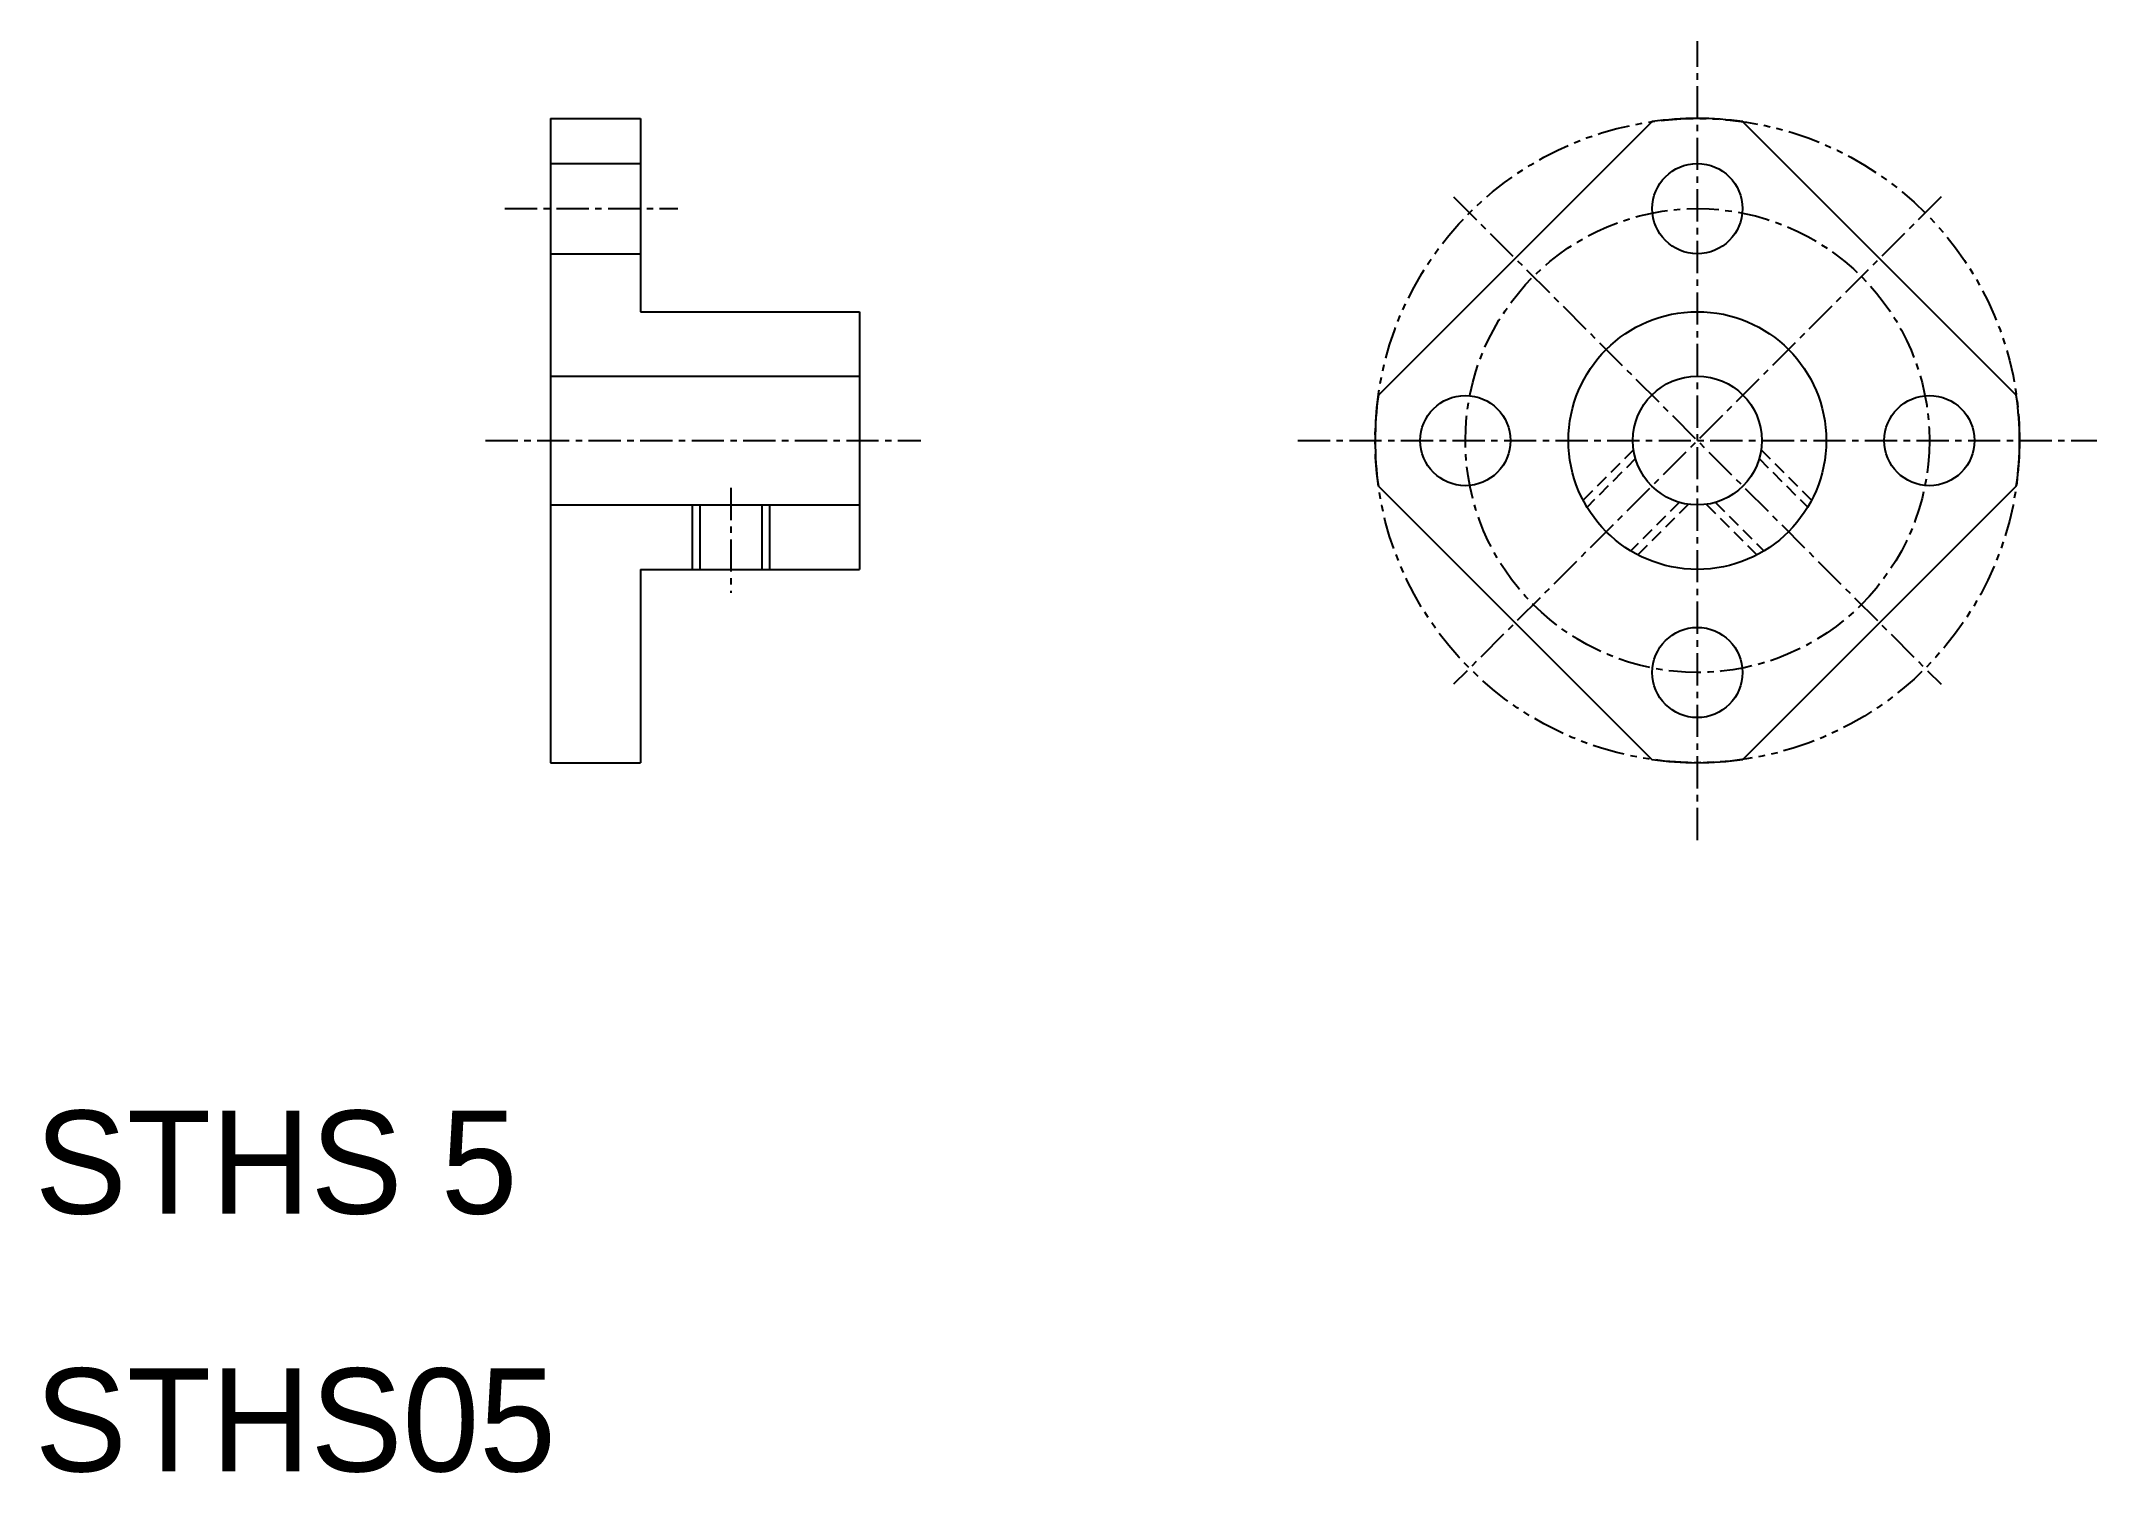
# Model space of a CAD drawing. Extents: x 10.2 to 90, y 9.9 to 65.5.
import ezdxf

# ---------------------------------------------------------------- set-up
doc = ezdxf.new("R2010")
doc.units = 0
for name, pattern in [('CENTER', [2, 1.25, -0.25, 0.25, -0.25]), ('DASHED', [0.75, 0.5, -0.25]), ('PHANTOM', [2.5, 1.25, -0.25, 0.25, -0.25, 0.25, -0.25])]:
    doc.linetypes.add(name, pattern=pattern)
doc.layers.get('0').update_dxf_attribs({"linetype": 'CONTINUOUS'})
doc.layers.add('CENTER', color=1, linetype='CENTER')

msp = doc.modelspace()

# ---------------------------------------------------------------- linework, layer by layer
at = {"color": 7, "linetype": 'CONTINUOUS'}
for p, q in [((30, 62.5), (30, 37.5)), ((30, 62.5), (33.5, 62.5)), ((33.5, 62.5), (33.5, 55)), ((72.732, 62.374), (62.126, 51.768)), ((76.268, 62.374), (86.874, 51.768)), ((30, 60.75), (33.5, 60.75)), ((30, 57.25), (33.5, 57.25)), ((30, 56.875), (30, 56.875)), ((33.5, 55), (42, 55)), ((42, 55), (42, 45)), ((30, 52.5), (42, 52.5)), ((30, 51.25), (30, 51.25)), ((62.126, 48.232), (72.732, 37.626)), ((86.874, 48.232), (76.268, 37.626)), ((30, 47.5), (42, 47.5)), ((35.8, 47.5), (35.8, 45)), ((38.2, 47.5), (38.2, 45)), ((33.5, 45), (42, 45)), ((33.5, 45), (33.5, 37.5)), ((30, 37.5), (33.5, 37.5))]:
    msp.add_line(p, q, dxfattribs=at)
at = {"color": 3, "linetype": 'DASHED'}
for p, q in [((72.025, 49.646), (70.067, 47.688)), ((76.975, 49.646), (78.933, 47.688)), ((72.101, 49.298), (70.219, 47.416)), ((76.899, 49.298), (78.781, 47.416)), ((73.798, 47.601), (71.916, 45.719)), ((74.146, 47.525), (72.188, 45.567)), ((74.854, 47.525), (76.812, 45.567)), ((75.202, 47.601), (77.084, 45.719))]:
    msp.add_line(p, q, dxfattribs=at)
at = {"color": 3}
for p, q in [((35.5, 47.5), (35.5, 45)), ((38.5, 47.5), (38.5, 45))]:
    msp.add_line(p, q, dxfattribs=at)
at = {"color": 3, "linetype": 'PHANTOM'}
msp.add_circle((74.5, 50), 12.5, dxfattribs=at)
at = {"color": 7, "linetype": 'CONTINUOUS'}
for centre, radius in [((74.5, 59), 1.75), ((74.5, 50), 5), ((74.5, 50), 2.5), ((65.5, 50), 1.75), ((83.5, 50), 1.75), ((74.5, 41), 1.75)]:
    msp.add_circle(centre, radius, dxfattribs=at)
for start, end in [(81.8699, 98.1301), (171.8699, 188.1301), (351.8699, 8.1301), (261.8699, 278.1301)]:
    msp.add_arc((74.5, 50), 12.5, start, end, dxfattribs=at)
at = {"layer": 'CENTER', "color": 1, "linetype": 'CENTER'}
for p, q in [((74.5, 34.5), (74.5, 65.5)), ((83.955, 59.455), (65.045, 40.545)), ((65.045, 59.455), (83.955, 40.545)), ((28.237, 59), (34.948, 59)), ((27.486, 50), (44.375, 50)), ((59, 50), (90, 50)), ((37, 48.167), (37, 44.097))]:
    msp.add_line(p, q, dxfattribs=at)
msp.add_circle((74.5, 50), 9, dxfattribs=at)

# ---------------------------------------------------------------- texts
at = {"color": 7, "linetype": 'CONTINUOUS'}
for s, p in [('STHS 5', (10, 20)), ('STHS05', (10, 10))]:
    msp.add_text(s, height=4, dxfattribs=at).set_placement(p)

doc.saveas('drawing.dxf')
